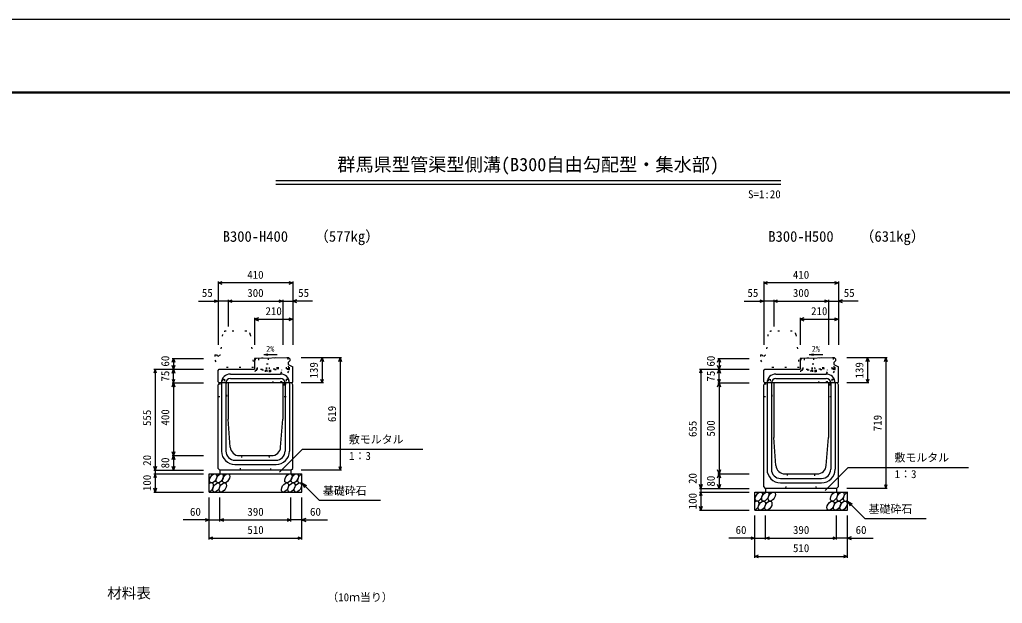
# Model space of a CAD drawing. Units: millimetres, scale not verified. Extents: x -12600 to 12600, y -5940 to 5940.
# Drawn here: x 1403 to 6807, y 2729 to 5940 of the extents above; entities that cross this region are included whole.
import ezdxf
from ezdxf.enums import TextEntityAlignment as Align

# ---------------------------------------------------------------- set-up
doc = ezdxf.new("R2010")
doc.units = ezdxf.units.MM
doc.header["$LTSCALE"] = 40
doc.linetypes.add('DOTTED', pattern=[1.75, 0.25, -1.5])
for name, color, linetype, lineweight in [('0-0_DIM', 7, 'Continuous', 25), ('0-1_Defpoints', 5, 'Continuous', 25), ('0-2_HATCH', 6, 'Continuous', 25), ('0-5_OUTLINE', 3, 'Continuous', 25), ('0-6_OUTLINE2', 4, 'DOTTED', 25), ('0-7_TXT', 7, 'Continuous', 25), ('0-8_WAKU', 3, 'Continuous', 25)]:
    doc.layers.add(name, color=color, linetype=linetype, lineweight=lineweight)
doc.styles.add('ＭＳ ゴシック', font='')
doc.styles.get('ＭＳ ゴシック').set_extended_font_data('MS Gothic')

msp = doc.modelspace()

# ---------------------------------------------------------------- linework, layer by layer
at = {"layer": '0-0_DIM'}
for p, q in [((2495, 4498.96), (2495, 4151.46)), ((2905, 4491.46), (2495, 4491.46)), ((2905, 4498.96), (2905, 4151.46)), ((5495, 4498.96), (5495, 4151.46)), ((5905, 4491.46), (5495, 4491.46)), ((5905, 4498.96), (5905, 4151.46)), ((2386.62, 4391.46), (2495, 4391.46)), ((2550, 4391.46), (2495, 4391.46)), ((2550, 4398.96), (2550, 4251.46)), ((2550, 4391.46), (2850, 4391.46)), ((2850, 4398.96), (2850, 4151.46)), ((2850, 4391.46), (2905, 4391.46)), ((3013.38, 4391.46), (2905, 4391.46)), ((5386.62, 4391.46), (5495, 4391.46)), ((5550, 4391.46), (5495, 4391.46)), ((5550, 4398.96), (5550, 4251.46)), ((5550, 4391.46), (5850, 4391.46)), ((5850, 4398.96), (5850, 4151.46)), ((5850, 4391.46), (5905, 4391.46)), ((6013.38, 4391.46), (5905, 4391.46)), ((2695, 4298.96), (2695, 4151.46)), ((2695, 4291.46), (2905, 4291.46)), ((5695, 4298.96), (5695, 4151.46)), ((5695, 4291.46), (5905, 4291.46)), ((2241.5, 4076.46), (2414, 4076.46)), ((2249, 4076.46), (2249, 4016.46)), ((3173.5, 4080.46), (2951, 4080.46)), ((3066, 4080.46), (3066, 3941.46)), ((3166, 4080.46), (3166, 3461.46)), ((5241.5, 4076.46), (5414, 4076.46)), ((5249, 4076.46), (5249, 4016.46)), ((6173.5, 4080.46), (5951, 4080.46)), ((6066, 4080.46), (6066, 3941.46)), ((6166, 4080.46), (6166, 3361.46)), ((2141.5, 4016.46), (2414, 4016.46)), ((2149, 4016.46), (2149, 3461.46)), ((2249, 3941.46), (2249, 4016.46)), ((5141.5, 4016.46), (5414, 4016.46)), ((5149, 4016.46), (5149, 3361.46)), ((5249, 3941.46), (5249, 4016.46)), ((2241.5, 3941.46), (2414, 3941.46)), ((2249, 3941.46), (2249, 3541.46)), ((3073.5, 3941.46), (2951, 3941.46)), ((5241.5, 3941.46), (5414, 3941.46)), ((5249, 3941.46), (5249, 3441.46)), ((6073.5, 3941.46), (5951, 3941.46)), ((2832.11, 3450.65), (2958.34, 3576.89)), ((2958.34, 3576.89), (3619.81, 3576.89)), ((2241.5, 3541.46), (2414, 3541.46)), ((2249, 3541.46), (2249, 3461.46)), ((2141.5, 3461.46), (2414, 3461.46)), ((2149, 3461.46), (2149, 3441.46)), ((3173.5, 3461.46), (2951, 3461.46)), ((5832.11, 3350.65), (5958.34, 3476.89)), ((5958.34, 3476.89), (6619.81, 3476.89)), ((2141.5, 3441.46), (2414, 3441.46)), ((2149, 3441.46), (2149, 3341.46)), ((5241.5, 3441.46), (5414, 3441.46)), ((5249, 3441.46), (5249, 3361.46)), ((2955, 3391.46), (3050.76, 3295.71)), ((2955, 3391.46), (2980.98, 3376.46)), ((2955, 3391.46), (2970, 3365.48)), ((5141.5, 3361.46), (5414, 3361.46)), ((5149, 3361.46), (5149, 3341.46)), ((6173.5, 3361.46), (5951, 3361.46)), ((2141.5, 3341.46), (2414, 3341.46)), ((2445, 3080.1), (2445, 3311.46)), ((2505, 3180.1), (2505, 3311.46)), ((2895, 3180.1), (2895, 3311.46)), ((2955, 3080.1), (2955, 3311.46)), ((5141.5, 3341.46), (5414, 3341.46)), ((5149, 3341.46), (5149, 3241.46)), ((3050.76, 3295.71), (3388.31, 3295.71)), ((5955, 3291.46), (6050.76, 3195.71)), ((5955, 3291.46), (5980.98, 3276.46)), ((5955, 3291.46), (5970, 3265.48)), ((5141.5, 3241.46), (5414, 3241.46)), ((5445, 2980.1), (5445, 3211.46)), ((5505, 3080.1), (5505, 3211.46)), ((5895, 3080.1), (5895, 3211.46)), ((5955, 2980.1), (5955, 3211.46)), ((6050.76, 3195.71), (6388.31, 3195.71)), ((2445, 3187.6), (2303.21, 3187.6)), ((2445, 3187.6), (2505, 3187.6)), ((2505, 3187.6), (2895, 3187.6)), ((2955, 3187.6), (2895, 3187.6)), ((2955, 3187.6), (3096.79, 3187.6)), ((2445, 3087.6), (2955, 3087.6)), ((5445, 3087.6), (5303.21, 3087.6)), ((5445, 3087.6), (5505, 3087.6)), ((5505, 3087.6), (5895, 3087.6)), ((5955, 3087.6), (5895, 3087.6)), ((5955, 3087.6), (6096.79, 3087.6)), ((5445, 2987.6), (5955, 2987.6))]:
    msp.add_line(p, q, dxfattribs=at)
for points in [[(2516.14, 4483.77), (2495, 4491.46), (2516.14, 4499.16)], [(2883.86, 4499.16), (2905, 4491.46), (2883.86, 4483.77)], [(5516.14, 4483.77), (5495, 4491.46), (5516.14, 4499.16)], [(5883.86, 4499.16), (5905, 4491.46), (5883.86, 4483.77)], [(2473.86, 4399.16), (2495, 4391.46), (2473.86, 4383.77)], [(2571.14, 4383.77), (2550, 4391.46), (2571.14, 4399.16)], [(2828.86, 4399.16), (2850, 4391.46), (2828.86, 4383.77)], [(2926.14, 4399.16), (2905, 4391.46), (2926.14, 4383.77)], [(5473.86, 4399.16), (5495, 4391.46), (5473.86, 4383.77)], [(5571.14, 4383.77), (5550, 4391.46), (5571.14, 4399.16)], [(5828.86, 4399.16), (5850, 4391.46), (5828.86, 4383.77)], [(5926.14, 4399.16), (5905, 4391.46), (5926.14, 4383.77)], [(2716.14, 4299.16), (2695, 4291.46), (2716.14, 4283.77)], [(2883.86, 4299.16), (2905, 4291.46), (2883.86, 4283.77)], [(5716.14, 4299.16), (5695, 4291.46), (5716.14, 4283.77)], [(5883.86, 4299.16), (5905, 4291.46), (5883.86, 4283.77)], [(2241.3, 4055.32), (2249, 4076.46), (2256.7, 4055.32)], [(3058.3, 4059.32), (3066, 4080.46), (3073.7, 4059.32)], [(3158.3, 4059.32), (3166, 4080.46), (3173.7, 4059.32)], [(5241.3, 4055.32), (5249, 4076.46), (5256.7, 4055.32)], [(6058.3, 4059.32), (6066, 4080.46), (6073.7, 4059.32)], [(6158.3, 4059.32), (6166, 4080.46), (6173.7, 4059.32)], [(2156.7, 3995.32), (2149, 4016.46), (2141.3, 3995.32)], [(2256.7, 4037.61), (2249, 4016.46), (2241.3, 4037.61)], [(2241.3, 3995.32), (2249, 4016.46), (2256.7, 3995.32)], [(5156.7, 3995.32), (5149, 4016.46), (5141.3, 3995.32)], [(5256.7, 4037.61), (5249, 4016.46), (5241.3, 4037.61)], [(5241.3, 3995.32), (5249, 4016.46), (5256.7, 3995.32)], [(2241.3, 3962.61), (2249, 3941.46), (2256.7, 3962.61)], [(3058.3, 3962.61), (3066, 3941.46), (3073.7, 3962.61)], [(5241.3, 3962.61), (5249, 3941.46), (5256.7, 3962.61)], [(6058.3, 3962.61), (6066, 3941.46), (6073.7, 3962.61)], [(2241.3, 3920.32), (2249, 3941.46), (2256.7, 3920.32)], [(5241.3, 3920.32), (5249, 3941.46), (5256.7, 3920.32)], [(2256.7, 3562.61), (2249, 3541.46), (2241.3, 3562.61)], [(2241.3, 3520.32), (2249, 3541.46), (2256.7, 3520.32)], [(2156.7, 3482.61), (2149, 3461.46), (2141.3, 3482.61)], [(2256.7, 3482.61), (2249, 3461.46), (2241.3, 3482.61)], [(3158.3, 3482.61), (3166, 3461.46), (3173.7, 3482.61)], [(5256.7, 3462.61), (5249, 3441.46), (5241.3, 3462.61)], [(2156.7, 3420.32), (2149, 3441.46), (2141.3, 3420.32)], [(5241.3, 3420.32), (5249, 3441.46), (5256.7, 3420.32)], [(2156.7, 3362.61), (2149, 3341.46), (2141.3, 3362.61)], [(5156.7, 3382.61), (5149, 3361.46), (5141.3, 3382.61)], [(5256.7, 3382.61), (5249, 3361.46), (5241.3, 3382.61)], [(6158.3, 3382.61), (6166, 3361.46), (6173.7, 3382.61)], [(5156.7, 3320.32), (5149, 3341.46), (5141.3, 3320.32)], [(5156.7, 3262.61), (5149, 3241.46), (5141.3, 3262.61)], [(2423.86, 3195.29), (2445, 3187.6), (2423.86, 3179.9)], [(2526.14, 3179.9), (2505, 3187.6), (2526.14, 3195.29)], [(2873.86, 3195.29), (2895, 3187.6), (2873.86, 3179.9)], [(2976.14, 3195.29), (2955, 3187.6), (2976.14, 3179.9)], [(2466.14, 3079.9), (2445, 3087.6), (2466.14, 3095.29)], [(2933.86, 3095.29), (2955, 3087.6), (2933.86, 3079.9)], [(5423.86, 3095.29), (5445, 3087.6), (5423.86, 3079.9)], [(5526.14, 3079.9), (5505, 3087.6), (5526.14, 3095.29)], [(5873.86, 3095.29), (5895, 3087.6), (5873.86, 3079.9)], [(5976.14, 3095.29), (5955, 3087.6), (5976.14, 3079.9)], [(5466.14, 2979.9), (5445, 2987.6), (5466.14, 2995.29)], [(5933.86, 2995.29), (5955, 2987.6), (5933.86, 2979.9)]]:
    msp.add_lwpolyline(points, dxfattribs=at)
at = {"layer": '0-1_Defpoints'}
msp.add_lwpolyline([(-4200, -5940), (12600, -5940), (12600, 5940), (-4200, 5940)], close=True, dxfattribs=at)
at = {"layer": '0-2_HATCH', "linetype": 'DOTTED'}
for p, q in [((2882.46, 4080.32), (2706, 4076.69)), ((2708.35, 4011.22), (2707, 4076.71)), ((2711.25, 4015.78), (2710, 4076.77)), ((2717, 4076.91), (2718.25, 4015.92)), ((2763.24, 4016.85), (2761.99, 4077.84)), ((2768.98, 4077.98), (2770.24, 4017)), ((2819.23, 4018.01), (2817.97, 4078.99)), ((2826.23, 4018.15), (2824.97, 4079.14)), ((2871.22, 4019.08), (2869.96, 4080.07)), ((2876.96, 4080.21), (2878.22, 4019.22)), ((2881.46, 4080.3), (2885.96, 4080.4)), ((2882.63, 4023.81), (2881.46, 4080.3)), ((2887.25, 4017.91), (2885.96, 4080.4)), ((5882.46, 4080.32), (5706, 4076.69)), ((5708.35, 4011.22), (5707, 4076.71)), ((5711.25, 4015.78), (5710, 4076.77)), ((5717, 4076.91), (5718.25, 4015.92)), ((5763.24, 4016.85), (5761.99, 4077.84)), ((5768.98, 4077.98), (5770.24, 4017)), ((5819.23, 4018.01), (5817.97, 4078.99)), ((5826.23, 4018.15), (5824.97, 4079.14)), ((5871.22, 4019.08), (5869.96, 4080.07)), ((5876.96, 4080.21), (5878.22, 4019.22)), ((5881.46, 4080.3), (5885.96, 4080.4)), ((5882.63, 4023.81), (5881.46, 4080.3)), ((5887.25, 4017.91), (5885.96, 4080.4)), ((2878.22, 4019.22), (2708.26, 4015.72)), ((2884.31, 4014.85), (2708.35, 4011.22)), ((2762.04, 4012.33), (2762.24, 4002.33)), ((2775.89, 4012.61), (2776.1, 4002.61)), ((2776.87, 4017.13), (2776.27, 4046.13)), ((5878.22, 4019.22), (5708.26, 4015.72)), ((5884.31, 4014.85), (5708.35, 4011.22)), ((5762.04, 4012.33), (5762.24, 4002.33)), ((5775.89, 4012.61), (5776.1, 4002.61)), ((5776.87, 4017.13), (5776.27, 4046.13))]:
    msp.add_line(p, q, dxfattribs=at)
for points in [[(2706, 4076.69), (2698, 4076.52), (2699.34, 4011.53), (2708.34, 4011.72)], [(5706, 4076.69), (5698, 4076.52), (5699.34, 4011.53), (5708.34, 4011.72)], [(2760.87, 4016.8), (2760.28, 4045.8), (2776.27, 4046.13)], [(5760.87, 4016.8), (5760.28, 4045.8), (5776.27, 4046.13)]]:
    msp.add_lwpolyline(points, dxfattribs=at)
for points in [[(2755.11, 4012.18), (2782.82, 4012.76), (2783.03, 4002.76), (2755.32, 4002.19)], [(5755.11, 4012.18), (5782.82, 4012.76), (5783.03, 4002.76), (5755.32, 4002.19)]]:
    msp.add_lwpolyline(points, close=True, dxfattribs=at)
for centre, radius in [((2878.13, 4023.72), 4.5), ((2884.25, 4017.85), 3), ((5878.13, 4023.72), 4.5), ((5884.25, 4017.85), 3)]:
    msp.add_arc(centre, radius, 271.18119, 1.18119, dxfattribs=at)
at = {"layer": '0-2_HATCH'}
for centre in [(2467.89, 3416.46), (2503.37, 3416.46), (2538.84, 3416.46), (2881.05, 3416.46), (2916.52, 3416.46), (2484.77, 3366.46), (2520.25, 3366.46), (2862.45, 3366.46), (2897.93, 3366.46), (2933.41, 3366.46), (5467.89, 3316.46), (5503.37, 3316.46), (5538.84, 3316.46), (5881.05, 3316.46), (5916.52, 3316.46), (5484.77, 3266.46), (5520.25, 3266.46), (5862.45, 3266.46), (5897.93, 3266.46), (5933.41, 3266.46)]:
    msp.add_ellipse(centre, major_axis=(14.54, 23.54), ratio=0.5792, dxfattribs=at)
for centre, start_param, end_param in [((2952, 3416.46), 0.6666252, 4.1103269), ((2449.3, 3366.46), 3.7419964, 7.318141), ((5952, 3316.46), 0.6666252, 4.1103269), ((5449.3, 3266.46), 3.7419964, 7.318141)]:
    msp.add_ellipse(centre, major_axis=(14.54, 23.54), ratio=0.5792, start_param=start_param, end_param=end_param, dxfattribs=at)
at = {"layer": '0-5_OUTLINE', "linetype": 'DOTTED'}
for p, q in [((2651.9, 4226.46), (2538.1, 4226.46)), ((5651.9, 4226.46), (5538.1, 4226.46)), ((2518.19, 4208.41), (2507, 4096.46)), ((2671.8, 4208.45), (2690, 4026.46)), ((5518.19, 4208.41), (5507, 4096.46)), ((5671.8, 4208.45), (5690, 4026.46)), ((2477, 4096.46), (2477, 4066.46)), ((2477, 4096.46), (2485, 4096.46)), ((2477, 4066.46), (2500, 4026.46)), ((5477, 4096.46), (5477, 4066.46)), ((5477, 4096.46), (5485, 4096.46)), ((5477, 4066.46), (5500, 4026.46)), ((2690, 4026.46), (2500, 4026.46)), ((5690, 4026.46), (5500, 4026.46))]:
    msp.add_line(p, q, dxfattribs=at)
at = {"layer": '0-5_OUTLINE'}
for p, q in [((2883, 4080.34), (2695, 4076.46)), ((2695, 4076.46), (2695, 4016.46)), ((2880, 4053.46), (2889, 4063.46)), ((2880, 4053.46), (2880, 4043.46)), ((2883, 4080.34), (2889, 4074.46)), ((2889, 4074.46), (2889, 4063.46)), ((5883, 4080.34), (5695, 4076.46)), ((5695, 4076.46), (5695, 4016.46)), ((5880, 4053.46), (5889, 4063.46)), ((5880, 4053.46), (5880, 4043.46)), ((5883, 4080.34), (5889, 4074.46)), ((5889, 4074.46), (5889, 4063.46)), ((2495, 4010.46), (2501, 4016.46)), ((2495, 3947.46), (2495, 4010.46)), ((2501, 4016.46), (2695, 4016.46)), ((2880, 4043.46), (2905, 4030.46)), ((2905, 3947.46), (2905, 4030.46)), ((5495, 4010.46), (5501, 4016.46)), ((5495, 3947.46), (5495, 4010.46)), ((5501, 4016.46), (5695, 4016.46)), ((5880, 4043.46), (5905, 4030.46)), ((5905, 3947.46), (5905, 4030.46)), ((2495, 3947.46), (2501, 3941.46)), ((2899, 3941.46), (2905, 3947.46)), ((5495, 3947.46), (5501, 3941.46)), ((5899, 3941.46), (5905, 3947.46)), ((2500, 3941.46), (2495, 3931.46)), ((2495, 3471.46), (2495, 3931.46)), ((2900, 3941.46), (2500, 3941.46)), ((2550, 3941.46), (2550, 3741.46)), ((2850, 3941.46), (2850, 3741.46)), ((2905, 3931.46), (2900, 3941.46)), ((2905, 3471.46), (2905, 3931.46)), ((5500, 3941.46), (5495, 3931.46)), ((5495, 3371.46), (5495, 3931.46)), ((5900, 3941.46), (5500, 3941.46)), ((5550, 3941.46), (5550, 3641.46)), ((5850, 3941.46), (5850, 3641.46)), ((5905, 3931.46), (5900, 3941.46)), ((5905, 3371.46), (5905, 3931.46)), ((2561.53, 3587.72), (2550, 3741.46)), ((2838.47, 3587.72), (2850, 3741.46)), ((5561.53, 3487.72), (5550, 3641.46)), ((5838.47, 3487.72), (5850, 3641.46)), ((2611.39, 3541.46), (2788.61, 3541.46)), ((2505, 3461.46), (2495, 3471.46)), ((2895, 3461.46), (2505, 3461.46)), ((2505, 3461.46), (2505, 3441.46)), ((2895, 3461.46), (2905, 3471.46)), ((2895, 3461.46), (2895, 3441.46)), ((2445, 3441.46), (2955, 3441.46)), ((2445, 3341.46), (2445, 3441.46)), ((2955, 3341.46), (2955, 3441.46)), ((5611.39, 3441.46), (5788.61, 3441.46)), ((5505, 3361.46), (5495, 3371.46)), ((5895, 3361.46), (5505, 3361.46)), ((5505, 3361.46), (5505, 3341.46)), ((5895, 3361.46), (5905, 3371.46)), ((5895, 3361.46), (5895, 3341.46)), ((2445, 3341.46), (2955, 3341.46)), ((5445, 3341.46), (5955, 3341.46)), ((5445, 3241.46), (5445, 3341.46)), ((5955, 3241.46), (5955, 3341.46)), ((5445, 3241.46), (5955, 3241.46))]:
    msp.add_line(p, q, dxfattribs=at)
at = {"layer": '0-5_OUTLINE', "linetype": 'DOTTED'}
for points in [[(2485, 4096.46), (2495, 4086.46), (2505, 4096.46), (2507, 4096.46)], [(5485, 4096.46), (5495, 4086.46), (5505, 4096.46), (5507, 4096.46)]]:
    msp.add_lwpolyline(points, dxfattribs=at)
for centre, start, end in [((2538.1, 4206.46), 90, 174.40835), ((2651.9, 4206.46), 4.08463, 90), ((5538.1, 4206.46), 90, 174.40835), ((5651.9, 4206.46), 4.08463, 90)]:
    msp.add_arc(centre, 20, start, end, dxfattribs=at)
at = {"layer": '0-5_OUTLINE'}
for centre, start, end in [((2611.39, 3591.46), 184.28915, 270), ((2788.61, 3591.46), 270, 355.71085), ((5611.39, 3491.46), 184.28915, 270), ((5788.61, 3491.46), 270, 355.71085)]:
    msp.add_arc(centre, 50, start, end, dxfattribs=at)
at = {"layer": '0-6_OUTLINE2'}
for p, q in [((2699.33, 4012.04), (2680, 3941.46)), ((2793.11, 3941.46), (2881.47, 4042.7)), ((2835.65, 3941.46), (2903.37, 4031.31)), ((2845, 3941.46), (2845, 4014.04)), ((5699.33, 4012.04), (5680, 3941.46)), ((5793.11, 3941.46), (5881.47, 4042.7)), ((5835.65, 3941.46), (5903.37, 4031.31)), ((5845, 3941.46), (5845, 4014.04)), ((2518.5, 3961.96), (2530.5, 3961.96)), ((2518.5, 3961.96), (2518.5, 3936.96)), ((2530.5, 3961.96), (2530.5, 3936.96)), ((2869.5, 3961.96), (2881.5, 3961.96)), ((2869.5, 3961.96), (2869.5, 3936.96)), ((2881.5, 3961.96), (2881.5, 3936.96)), ((5518.5, 3961.96), (5530.5, 3961.96)), ((5518.5, 3961.96), (5518.5, 3936.96)), ((5530.5, 3961.96), (5530.5, 3936.96)), ((5869.5, 3961.96), (5881.5, 3961.96)), ((5869.5, 3961.96), (5869.5, 3936.96)), ((5881.5, 3961.96), (5881.5, 3936.96)), ((2497.75, 3936.96), (2542, 3936.96)), ((2858, 3936.96), (2902.25, 3936.96)), ((2858, 3936.96), (2858, 3866.46)), ((5497.75, 3936.96), (5542, 3936.96)), ((5858, 3936.96), (5902.25, 3936.96)), ((5858, 3936.96), (5858, 3866.46)), ((2858, 3866.46), (2905, 3866.46)), ((5858, 3866.46), (5905, 3866.46)), ((2625, 3541.46), (2615, 3461.46)), ((2785, 3461.46), (2775, 3541.46)), ((5625, 3441.46), (5615, 3361.46)), ((5785, 3361.46), (5775, 3441.46))]:
    msp.add_line(p, q, dxfattribs=at)
at = {"layer": '0-6_OUTLINE2', "linetype": 'Continuous'}
for p, q in [((2562, 3990.46), (2838, 3990.46)), ((2562, 3966.46), (2838, 3966.46)), ((5562, 3990.46), (5838, 3990.46)), ((5562, 3966.46), (5838, 3966.46)), ((2513, 3941.46), (2513, 3566.46)), ((2537, 3941.46), (2537, 3566.46)), ((2863, 3941.46), (2863, 3566.46)), ((2887, 3941.46), (2887, 3566.46)), ((5513, 3941.46), (5513, 3466.46)), ((5537, 3941.46), (5537, 3466.46)), ((5863, 3941.46), (5863, 3466.46)), ((5887, 3941.46), (5887, 3466.46)), ((2587, 3516.46), (2813, 3516.46)), ((2587, 3492.46), (2813, 3492.46)), ((5587, 3416.46), (5813, 3416.46)), ((5587, 3392.46), (5813, 3392.46))]:
    msp.add_line(p, q, dxfattribs=at)
at = {"layer": '0-6_OUTLINE2'}
for points in [[(2495, 3866.46), (2542, 3866.46), (2542, 3936.96)], [(5495, 3866.46), (5542, 3866.46), (5542, 3936.96)]]:
    msp.add_lwpolyline(points, dxfattribs=at)
at = {"layer": '0-6_OUTLINE2', "linetype": 'Continuous'}
for centre, radius, start, end in [((2562, 3941.46), 49, 90, 180), ((2562, 3941.46), 25, 90, 180), ((2838, 3941.46), 49, 0, 90), ((2838, 3941.46), 25, 0, 90), ((5562, 3941.46), 49, 90, 180), ((5562, 3941.46), 25, 90, 180), ((5838, 3941.46), 49, 0, 90), ((5838, 3941.46), 25, 0, 90), ((2587, 3566.46), 74, 180, 270), ((2587, 3566.46), 50, 180, 270), ((2813, 3566.46), 50, 270, 0), ((2813, 3566.46), 74, 270, 0), ((5587, 3466.46), 74, 180, 270), ((5587, 3466.46), 50, 180, 270), ((5813, 3466.46), 50, 270, 0), ((5813, 3466.46), 74, 270, 0)]:
    msp.add_arc(centre, radius, start, end, dxfattribs=at)
at = {"layer": '0-7_TXT'}
for p, q in [((2811.64, 5054.39), (5588.36, 5054.39)), ((2811.64, 5035.19), (5588.36, 5035.19)), ((2745.19, 4097.42), (2768.74, 4102.04)), ((2745.19, 4097.42), (2819.33, 4098.83)), ((2745.19, 4097.42), (2768.9, 4093.71)), ((5745.19, 4097.42), (5768.74, 4102.04)), ((5745.19, 4097.42), (5819.33, 4098.83)), ((5745.19, 4097.42), (5768.9, 4093.71))]:
    msp.add_line(p, q, dxfattribs=at)
at = {"layer": '0-8_WAKU', "lineweight": 50}
msp.add_lwpolyline([(-3800, -5540), (12200, -5540), (12200, 5540), (-3800, 5540)], close=True, dxfattribs=at)

# ---------------------------------------------------------------- texts
at = {"layer": '0-0_DIM', "style": 'ＭＳ ゴシック'}
for s, p in [('410', (2655, 4501.46)), ('410', (5655, 4501.46)), ('55', (2405.16, 4401.46)), ('300', (2655, 4401.46)), ('55', (2934.84, 4401.46)), ('55', (5405.16, 4401.46)), ('300', (5655, 4401.46)), ('55', (5934.84, 4401.46)), ('210', (2755, 4301.46)), ('210', (5755, 4301.46)), ('敷モルタル', (3213.94, 3595.62)), ('1：3', (3214.94, 3504.93)), ('敷モルタル', (6213.94, 3495.62)), ('1：3', (6214.94, 3404.93)), ('基礎砕石', (3071.32, 3312.88)), ('60', (2340, 3197.6)), ('390', (2655.53, 3197.6)), ('60', (3000, 3197.6)), ('基礎砕石', (6071.32, 3212.88)), ('510', (2655.53, 3097.6)), ('60', (5340, 3097.6)), ('390', (5655.53, 3097.6)), ('60', (6000, 3097.6)), ('510', (5655.53, 2997.6))]:
    msp.add_text(s, height=43.99, dxfattribs=at).set_placement(p, align=Align.BOTTOM_LEFT)
for s, p in [('60', (2239, 4031.46)), ('60', (5239, 4031.46)), ('75', (2239, 3948.96)), ('139', (3056, 3965.96)), ('75', (5239, 3948.96)), ('139', (6056, 3965.96)), ('555', (2139, 3704.46)), ('400', (2239, 3706.96)), ('619', (3156, 3725.96)), ('655', (5139, 3643.96)), ('500', (5239, 3646.46)), ('719', (6156, 3675.96)), ('20', (2139, 3485.78)), ('80', (2239, 3471.46)), ('100', (2139, 3346.46)), ('20', (5139, 3385.78)), ('80', (5239, 3371.46)), ('100', (5139, 3246.46))]:
    msp.add_text(s, height=43.99, rotation=90, dxfattribs=at).set_placement(p, align=Align.BOTTOM_LEFT)
at = {"layer": '0-7_TXT', "style": 'ＭＳ ゴシック'}
for s, height, p in [('群馬県型管渠型側溝(B300自由勾配型・集水部)', 73.31, (3150, 5084.39)), ('S', 43.99, (5408.36, 4944.39)), ('=', 43.99, (5438.36, 4944.39)), ('1', 43.99, (5468.36, 4944.39)), (':', 43.99, (5498.36, 4944.39)), ('2', 43.99, (5528.36, 4944.39)), ('0', 43.99, (5558.36, 4944.39)), ('B300-H400', 58.65, (2520, 4700.44)), ('（577kg）', 58.65, (3023.7, 4700.84)), ('B300-H500', 58.65, (5520, 4700.44)), ('（631kg）', 58.65, (6023.7, 4700.84)), ('2%', 32.99, (2759.14, 4102.9)), ('2%', 32.99, (5759.14, 4102.9)), ('材料表', 58.65, (1885, 2738.36)), ('（10ｍ当り）', 43.99, (3095, 2727.36))]:
    msp.add_text(s, height=height, dxfattribs=at).set_placement(p, align=Align.BOTTOM_LEFT)

doc.saveas('drawing.dxf')
